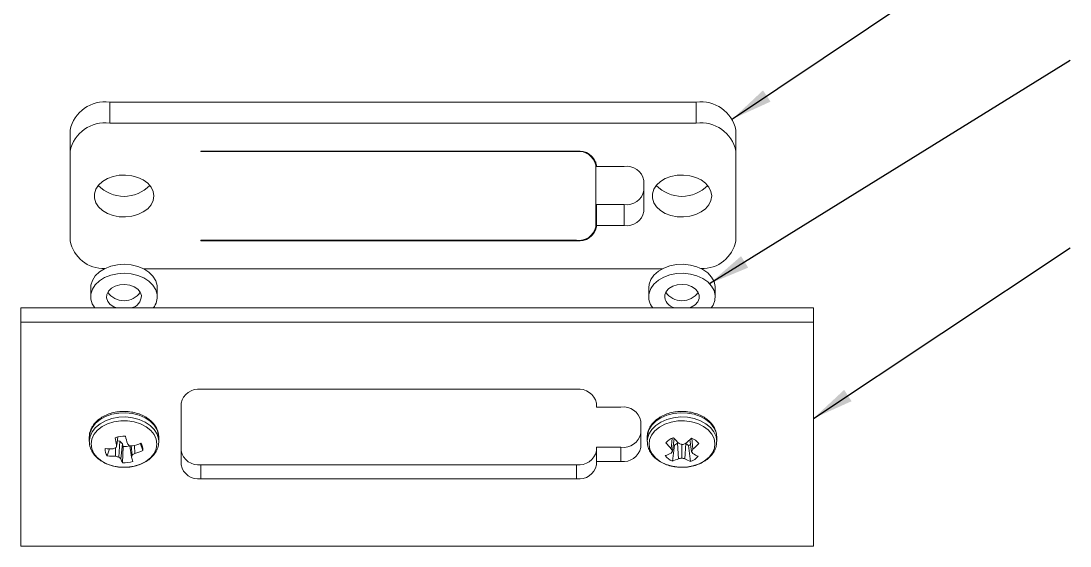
# Paper-space layout 'Sheet2' of a CAD drawing. Header units: inches. Extents: x 0.3 to 10.6, y 0.2 to 8.2.
# Drawn here: x 4.249 to 7.558, y 4.097 to 5.755 of the extents above; entities that cross this region are included whole.
import ezdxf

# ---------------------------------------------------------------- set-up
doc = ezdxf.new("R2010")
doc.units = ezdxf.units.IN
doc.header["$MEASUREMENT"] = 0
doc.dimstyles.new('SLDDIMSTYLE4', dxfattribs={"dimtxt": 0, "dimasz": 0.13, "dimexe": 0, "dimexo": 0.0625, "dimgap": 0, "dimtad": 0, "dimtih": 1, "dimtoh": 1, "dimdec": 0, "dimrnd": 1e-09, "dimzin": 0, "dimdsep": 46, "dimtxsty": 'Standard', "dimsah": 1, "dimcen": 0.09, "dimadec": 0, "dimazin": 0, "dimtfac": 0.13, "dimtdec": 0, "dimtofl": 0, "dimtmove": 0, "dimatfit": 3, "dimfxl": 1, "dimfrac": 2, "dimtolj": 1, "dimtzin": 0, "dimarcsym": 0})

psp = doc.layouts.new('Sheet2')

# ---------------------------------------------------------------- linework, layer by layer
at = {"color": 7, "linetype": 'Continuous', "lineweight": 15}
for p, q in [((4.5291, 5.4987), (4.5291, 5.4324)), ((6.3791, 5.4987), (4.5291, 5.4987)), ((6.3791, 5.4324), (6.3791, 5.4987)), ((6.3791, 5.4324), (4.5291, 5.4324)), ((4.4041, 5.344), (4.4041, 5.4103)), ((6.5041, 5.4103), (6.5041, 5.344)), ((4.4041, 5.344), (4.4041, 5.0612)), ((4.8166, 5.344), (6.0016, 5.344)), ((4.8166, 5.344), (4.8166, 5.3426)), ((4.8166, 5.3426), (6.0016, 5.3426)), ((6.5041, 5.0612), (6.5041, 5.344)), ((6.0621, 5.3109), (6.0621, 5.2998)), ((6.0621, 5.1054), (6.0621, 5.2998)), ((6.0641, 5.2959), (6.0641, 5.2998)), ((6.0641, 5.2959), (6.1516, 5.2959)), ((6.2141, 5.2517), (6.2141, 5.1535)), ((6.0641, 5.1756), (6.0641, 5.1093)), ((6.0641, 5.1756), (6.1516, 5.1756)), ((6.1516, 5.1756), (6.1516, 5.1093)), ((6.0641, 5.1054), (6.0641, 5.1093)), ((6.0641, 5.1093), (6.1516, 5.1093)), ((4.8166, 5.0626), (6.0016, 5.0626)), ((4.8166, 5.0612), (4.8166, 5.0626)), ((4.8166, 5.0612), (6.0016, 5.0612)), ((4.6357, 4.9728), (6.2724, 4.9728)), ((4.4691, 4.9127), (4.4691, 4.8844)), ((4.6791, 4.8844), (4.6791, 4.9127)), ((6.2303, 4.9241), (6.2291, 4.9127)), ((6.2291, 4.9127), (6.2291, 4.8844)), ((6.4391, 4.8844), (6.4391, 4.9127)), ((4.2491, 4.8491), (4.2491, 4.8045)), ((6.7491, 4.8491), (4.2491, 4.8491)), ((6.7491, 4.8491), (6.7491, 4.8045)), ((4.2491, 4.8045), (4.2491, 4.0974)), ((6.7491, 4.8045), (4.2491, 4.8045)), ((6.7491, 4.0974), (6.7491, 4.8045)), ((4.8166, 4.5924), (6.0016, 4.5924)), ((4.7541, 4.3537), (4.7541, 4.5482)), ((6.0641, 4.5482), (6.0641, 4.5359)), ((6.0641, 4.5359), (6.1416, 4.5359)), ((6.2041, 4.4917), (6.2041, 4.4088)), ((4.4646, 4.4408), (4.4646, 4.4275)), ((4.5541, 4.4417), (4.5509, 4.4162)), ((4.6836, 4.4275), (4.6836, 4.4408)), ((6.2246, 4.4408), (6.2246, 4.4275)), ((6.3036, 4.4382), (6.3002, 4.4047)), ((6.3093, 4.4369), (6.3039, 4.3969)), ((6.3651, 4.438), (6.3685, 4.4034)), ((6.4436, 4.4275), (6.4436, 4.4408)), ((4.5278, 4.4048), (4.5214, 4.3823)), ((4.547, 4.4072), (4.547, 4.3807)), ((4.5526, 4.4294), (4.5609, 4.4283)), ((4.5609, 4.4283), (4.5575, 4.3784)), ((4.5609, 4.4283), (4.5689, 4.42)), ((4.5689, 4.42), (4.5636, 4.373)), ((4.5689, 4.42), (4.5715, 4.4112)), ((4.5715, 4.4112), (4.5695, 4.36)), ((4.5927, 4.414), (4.5972, 4.3779)), ((4.5962, 4.4137), (4.5993, 4.3846)), ((4.6069, 4.4151), (4.6081, 4.3897)), ((4.6258, 4.42), (4.6335, 4.3988)), ((4.6834, 4.4231), (4.6836, 4.4275)), ((6.0641, 4.4091), (6.0641, 4.3646)), ((6.0641, 4.4091), (6.1416, 4.4091)), ((6.1416, 4.4091), (6.1416, 4.3646)), ((6.3109, 4.4158), (6.3038, 4.3657)), ((6.3109, 4.4158), (6.3201, 4.4219)), ((6.3201, 4.4219), (6.3236, 4.4229)), ((6.3201, 4.4219), (6.3232, 4.3731)), ((6.3334, 4.4182), (6.3332, 4.375)), ((6.3463, 4.4214), (6.343, 4.3727)), ((6.3457, 4.4216), (6.3463, 4.4214)), ((6.3463, 4.4214), (6.355, 4.4149)), ((6.355, 4.4149), (6.3613, 4.3646)), ((6.3592, 4.4335), (6.3642, 4.3957)), ((4.8166, 4.3541), (4.8166, 4.3095)), ((4.8166, 4.3541), (6.0016, 4.3541)), ((6.0016, 4.3541), (6.0016, 4.3095)), ((6.0641, 4.3646), (6.0641, 4.3537)), ((6.0641, 4.3646), (6.1416, 4.3646)), ((4.8166, 4.3095), (6.0016, 4.3095)), ((4.2491, 4.0974), (6.7491, 4.0974))]:
    psp.add_line(p, q, dxfattribs=at)
at = {"color": 8, "linetype": 'Continuous', "lineweight": 15}
for p, q in [((6.0016, 5.344), (6.0016, 5.3426)), ((6.0016, 5.0626), (6.0016, 5.0612))]:
    psp.add_line(p, q, dxfattribs=at)
at = {"color": 7, "linetype": 'Continuous', "lineweight": 15, "flags": 128}
for points in [[(4.6678, 5.2026), (4.6656, 5.2169), (4.6592, 5.2304), (4.6487, 5.2427), (4.6348, 5.2531), (4.618, 5.2612), (4.5991, 5.2665), (4.5791, 5.2688), (4.5589, 5.268), (4.5394, 5.2642), (4.5215, 5.2575), (4.506, 5.2482), (4.4937, 5.2368), (4.4852, 5.2238), (4.4809, 5.2098), (4.4809, 5.1954), (4.4852, 5.1814), (4.4937, 5.1684), (4.506, 5.157), (4.5215, 5.1477), (4.5394, 5.141), (4.5589, 5.1372), (4.5791, 5.1364), (4.5991, 5.1387), (4.618, 5.144), (4.6348, 5.1521), (4.6487, 5.1625), (4.6592, 5.1748), (4.6656, 5.1884), (4.6678, 5.2026)], [(6.4278, 5.2026), (6.4256, 5.2169), (6.4192, 5.2304), (6.4087, 5.2427), (6.3948, 5.2531), (6.378, 5.2612), (6.3591, 5.2665), (6.3391, 5.2688), (6.3189, 5.268), (6.2994, 5.2642), (6.2815, 5.2575), (6.266, 5.2482), (6.2537, 5.2368), (6.2452, 5.2238), (6.2409, 5.2098), (6.2409, 5.1954), (6.2452, 5.1814), (6.2537, 5.1684), (6.266, 5.157), (6.2815, 5.1477), (6.2994, 5.141), (6.3189, 5.1372), (6.3391, 5.1364), (6.3591, 5.1387), (6.378, 5.144), (6.3948, 5.1521), (6.4087, 5.1625), (6.4192, 5.1748), (6.4256, 5.1884), (6.4278, 5.2026)], [(6.0641, 5.1717), (6.0629, 5.1631), (6.0621, 5.1606)], [(4.6791, 4.9127), (4.6786, 4.9199), (4.6742, 4.9351), (4.6654, 4.9493), (4.6526, 4.962), (4.6364, 4.9724), (4.6175, 4.9803), (4.5967, 4.9852), (4.5748, 4.9869), (4.553, 4.9854), (4.5321, 4.9807), (4.513, 4.9731), (4.4966, 4.9628), (4.4835, 4.9503), (4.4744, 4.9362), (4.4697, 4.921), (4.4691, 4.9127)], [(6.4391, 4.9127), (6.4389, 4.9168), (6.4354, 4.9322), (6.4275, 4.9466), (6.4154, 4.9596), (6.3999, 4.9706), (6.3814, 4.979), (6.3609, 4.9845), (6.3392, 4.9869), (6.3173, 4.986), (6.2961, 4.9819), (6.2766, 4.9748), (6.2596, 4.965), (6.2458, 4.9529), (6.2359, 4.9391), (6.2303, 4.9241)], [(4.6786, 4.8916), (4.6742, 4.9068), (4.6654, 4.9211), (4.6526, 4.9337), (4.6364, 4.9442), (4.6175, 4.952), (4.5967, 4.9569), (4.5748, 4.9587), (4.553, 4.9571), (4.5321, 4.9525), (4.513, 4.9448), (4.4966, 4.9345), (4.4835, 4.922), (4.4744, 4.9079), (4.4697, 4.8927), (4.4696, 4.8772), (4.474, 4.862), (4.4817, 4.8491)], [(6.4264, 4.8491), (6.4322, 4.858), (6.4378, 4.873), (6.4389, 4.8885), (6.4354, 4.9039), (6.4275, 4.9183), (6.4154, 4.9313), (6.3999, 4.9423), (6.3814, 4.9507), (6.3609, 4.9562), (6.3392, 4.9586), (6.3173, 4.9577), (6.2961, 4.9536), (6.2766, 4.9465), (6.2596, 4.9367), (6.2458, 4.9246), (6.2359, 4.9108), (6.2303, 4.8958), (6.2303, 4.8958)], [(4.6288, 4.8882), (4.6251, 4.8989), (4.6172, 4.9085), (4.6059, 4.9161), (4.5919, 4.9212), (4.5766, 4.9233), (4.561, 4.9222), (4.5465, 4.9181), (4.5342, 4.9112), (4.5251, 4.9022), (4.52, 4.8917), (4.5193, 4.8806), (4.523, 4.8699), (4.5309, 4.8603), (4.5423, 4.8527), (4.5512, 4.8491)], [(6.357, 4.8491), (6.3633, 4.8515), (6.3752, 4.8586), (6.3838, 4.8679), (6.3884, 4.8785), (6.3886, 4.8895), (6.3843, 4.9002), (6.376, 4.9096), (6.3643, 4.9169), (6.3501, 4.9216), (6.3347, 4.9233), (6.3191, 4.9218), (6.3048, 4.9174), (6.2929, 4.9102), (6.2843, 4.901), (6.2797, 4.8904), (6.2797, 4.8904)], [(4.4723, 4.4045), (4.479, 4.3899), (4.4897, 4.3766), (4.5042, 4.3651), (4.5217, 4.356), (4.5415, 4.3497), (4.5628, 4.3464), (4.5845, 4.3464), (4.6057, 4.3495), (4.6256, 4.3557), (4.6433, 4.3647), (4.6579, 4.376), (4.6688, 4.3893), (4.6756, 4.4039), (4.678, 4.4192), (4.6758, 4.4344), (4.6692, 4.4491), (4.6584, 4.4624), (4.6439, 4.4739), (4.6264, 4.4829), (4.6066, 4.4893), (4.5854, 4.4925), (4.5637, 4.4926), (4.5424, 4.4895), (4.5225, 4.4833), (4.5049, 4.4743), (4.4903, 4.4629), (4.4793, 4.4497), (4.4725, 4.4351), (4.4702, 4.4198), (4.4723, 4.4045)], [(6.4054, 4.3661), (6.4196, 4.3777), (6.43, 4.3912), (6.4362, 4.4059), (6.4379, 4.4212), (6.4352, 4.4365), (6.428, 4.451), (6.4166, 4.4641), (6.4017, 4.4752), (6.3839, 4.484), (6.3638, 4.4899), (6.3425, 4.4927), (6.3207, 4.4923), (6.2996, 4.4888), (6.28, 4.4822), (6.2627, 4.4729), (6.2486, 4.4612), (6.2382, 4.4478), (6.2319, 4.433), (6.2302, 4.4177), (6.233, 4.4025), (6.2402, 4.388), (6.2515, 4.3749), (6.2664, 4.3637), (6.2843, 4.355), (6.3043, 4.3491), (6.3257, 4.3462), (6.3474, 4.3466), (6.3685, 4.3502), (6.3881, 4.3567), (6.4054, 4.3661)], [(6.3067, 4.4179), (6.3085, 4.4169), (6.3109, 4.4158)]]:
    psp.add_lwpolyline(points, dxfattribs=at)
at = {"color": 8, "linetype": 'Continuous', "lineweight": 15, "flags": 128}
for points in [[(4.6836, 4.4408), (4.683, 4.4488), (4.6785, 4.4641), (4.6697, 4.4785), (4.657, 4.4914), (4.6409, 4.5021), (4.6221, 4.5104), (4.6013, 4.5158), (4.5793, 4.5181), (4.5572, 4.5173), (4.5358, 4.5133), (4.5159, 4.5064), (4.4984, 4.4968), (4.484, 4.4849), (4.4733, 4.4711), (4.4668, 4.4562), (4.4646, 4.4408)], [(4.6836, 4.4275), (4.683, 4.4356), (4.6785, 4.4509), (4.6697, 4.4653), (4.657, 4.4781), (4.6409, 4.4889), (4.6221, 4.4971), (4.6013, 4.5025), (4.5793, 4.5049), (4.5572, 4.504), (4.5358, 4.5001), (4.5159, 4.4931), (4.4984, 4.4835), (4.484, 4.4716), (4.4733, 4.4579), (4.4668, 4.4429), (4.4646, 4.4276)], [(6.4436, 4.4408), (6.4414, 4.4561), (6.4348, 4.4711), (6.4241, 4.4848), (6.4098, 4.4967), (6.3923, 4.5064), (6.3724, 4.5133), (6.351, 4.5173), (6.3289, 4.5181), (6.307, 4.5158), (6.2862, 4.5104), (6.2673, 4.5022), (6.2512, 4.4914), (6.2385, 4.4786), (6.2297, 4.4642), (6.2252, 4.4489), (6.2246, 4.4408)], [(6.4436, 4.4274), (6.4414, 4.4429), (6.4348, 4.4578), (6.4241, 4.4716), (6.4098, 4.4835), (6.3923, 4.4931), (6.3724, 4.5001), (6.351, 4.504), (6.3289, 4.5049), (6.307, 4.5026), (6.2862, 4.4972), (6.2673, 4.4889), (6.2512, 4.4782), (6.2385, 4.4653), (6.2297, 4.4509), (6.2252, 4.4356), (6.2246, 4.4278)]]:
    psp.add_lwpolyline(points, dxfattribs=at)
at = {"color": 7, "linetype": 'Continuous', "lineweight": 15}
for centre, radius, start, end in [((4.5134, 5.3882), 0.1116, 81.9505, 168.5782), ((6.3947, 5.3882), 0.1116, 11.4218, 98.0495), ((4.5134, 5.3219), 0.1116, 81.9505, 168.5782), ((6.3947, 5.3219), 0.1116, 11.4218, 98.0495), ((6.0094, 5.2888), 0.0558, 11.4218, 98.0495), ((6.0091, 5.2891), 0.054, 11.4218, 98.0495), ((6.1594, 5.2407), 0.0558, 11.4218, 98.0495), ((4.5741, 5.3141), 0.1128, 223.9679, 316.0321), ((6.3341, 5.3141), 0.1128, 223.9679, 316.0321), ((6.1594, 5.2308), 0.0558, 261.9505, 348.5782), ((6.1594, 5.1645), 0.0558, 261.9505, 348.5782), ((6.0091, 5.1161), 0.054, 261.9505, 348.5782), ((6.0094, 5.1164), 0.0558, 261.9505, 348.5782), ((4.5102, 5.0814), 0.108, 190.7924, 271.9007), ((6.398, 5.0814), 0.108, 268.0993, 349.2076), ((4.5741, 4.9347), 0.0627, 215.22, 324.78), ((6.3341, 4.9347), 0.0627, 215.2309, 324.7691), ((4.589, 4.8881), 0.0398, 281.6086, 0.1493), ((4.6221, 4.8848), 0.0569, 321.1519, 6.9326), ((6.2865, 4.8848), 0.0572, 168.8947, 218.6011), ((6.3193, 4.8879), 0.0397, 176.4049, 258.1409), ((4.8088, 4.5371), 0.0558, 81.9505, 168.5782), ((6.0094, 4.5371), 0.0558, 11.4218, 98.0495), ((6.1494, 4.4807), 0.0558, 11.4218, 98.0495), ((4.5739, 4.3634), 0.0808, 86.6665, 110.069), ((5.0874, 4.5375), 0.5501, 190.2875, 192.7444), ((5.933, 4.781), 1.3956, 193.9709, 194.9432), ((6.1494, 4.4644), 0.0558, 261.9505, 348.5782), ((6.3248, 4.3864), 0.056, 108.7709, 138.7044), ((6.5603, 4.6785), 0.3484, 223.3156, 227.5528), ((6.1315, 4.6795), 0.3352, 309.5579, 314.0011), ((6.3451, 4.3889), 0.053, 37.6411, 68.718), ((4.5468, 4.4022), 0.0323, 174.6622, 218.1239), ((4.5343, 4.6294), 0.225, 264.9837, 271.4583), ((4.4608, 4.613), 0.2231, 290.8105, 293.2434), ((3.4132, 4.7023), 1.1731, 345.4729, 345.8846), ((4.5742, 4.4715), 0.0604, 267.4282, 287.8427), ((4.8309, 4.6305), 0.3233, 220.358, 221.998), ((4.6131, 4.6646), 0.2514, 264.878, 267.2726), ((4.5313, 4.6729), 0.2687, 285.0502, 290.803), ((4.6014, 4.4018), 0.0323, 354.6622, 38.1239), ((6.1494, 4.4198), 0.0558, 261.9505, 348.5782), ((6.4838, 4.5939), 0.2636, 220.2947, 225.8529), ((6.5601, 4.5233), 0.2857, 204.5083, 206.2488), ((6.4281, 4.6732), 0.272, 247.76, 249.9717), ((6.2532, 4.676), 0.271, 287.5488, 289.7853), ((6.3377, 4.4607), 0.0489, 290.6954, 298.7898), ((6.1344, 4.529), 0.2657, 329.891, 331.7874), ((6.1988, 4.5972), 0.2576, 311.2062, 316.947), ((4.5466, 4.5754), 0.1947, 262.5565, 270.1262), ((4.5987, 4.5978), 0.2232, 256.6166, 259.3682), ((4.6693, 4.4972), 0.1631, 226.7268, 229.5998), ((4.6772, 4.4168), 0.1218, 201.1072, 207.828), ((4.369, 4.4531), 0.2403, 341.7769, 343.4405), ((4.8694, 4.4678), 0.2866, 198.2741, 201.0703), ((4.4933, 4.5786), 0.221, 298.6527, 301.2805), ((4.5445, 4.6061), 0.2256, 286.3787, 293.24), ((4.8088, 4.4093), 0.0558, 191.4218, 278.0495), ((6.0094, 4.4093), 0.0558, 261.9505, 348.5782), ((6.2281, 4.5308), 0.1572, 289.6827, 297.0456), ((6.323, 4.4151), 0.053, 217.6411, 248.718), ((6.0918, 4.5396), 0.2556, 324.3739, 326.0573), ((6.266, 4.4941), 0.1338, 286.3908, 295.2777), ((6.2912, 4.5716), 0.2011, 279.1451, 282.0499), ((6.3827, 4.5657), 0.197, 255.4607, 258.3841), ((6.4038, 4.4851), 0.1278, 241.5845, 250.5965), ((6.3433, 4.4176), 0.056, 288.7709, 318.7044), ((6.6123, 4.5372), 0.2856, 209.7008, 211.1736), ((6.4444, 4.5203), 0.1516, 239.7333, 247.1141), ((4.5742, 4.4406), 0.0808, 266.6665, 290.069), ((4.8088, 4.3648), 0.0558, 191.4218, 278.0495), ((6.0094, 4.3648), 0.0558, 261.9505, 348.5782)]:
    psp.add_arc(centre, radius, start, end, dxfattribs=at)
for points, knots in [([(4.6831, 4.4385), (4.6832, 4.4405), (4.684, 4.4476), (4.6811, 4.4598), (4.6747, 4.4744), (4.6647, 4.4877), (4.6515, 4.4994), (4.6356, 4.5091), (4.6173, 4.5164), (4.5975, 4.521), (4.5769, 4.5229), (4.5561, 4.5218), (4.5359, 4.5179), (4.517, 4.5112), (4.5, 4.5018), (4.4857, 4.4901), (4.4746, 4.4764), (4.4675, 4.4613), (4.4643, 4.4492), (4.4649, 4.4423), (4.465, 4.4408)], [0, 0, 0, 0, 0.021856, 0.079341, 0.136688, 0.194697, 0.253787, 0.31383, 0.374434, 0.43525, 0.496115, 0.557043, 0.618092, 0.679318, 0.740763, 0.802312, 0.86357, 0.92394, 0.982962, 1, 1, 1, 1]), ([(6.4432, 4.4406), (6.4433, 4.4418), (6.4439, 4.4482), (6.4411, 4.4597), (6.4348, 4.4743), (6.4248, 4.4876), (6.4116, 4.4993), (6.3957, 4.509), (6.3775, 4.5163), (6.3577, 4.521), (6.337, 4.5229), (6.3162, 4.5218), (6.296, 4.5179), (6.2771, 4.5112), (6.2601, 4.5019), (6.2458, 4.4902), (6.2346, 4.4765), (6.2275, 4.4614), (6.2243, 4.4493), (6.2249, 4.4425), (6.225, 4.441)], [0, 0, 0, 0, 0.0137472, 0.0717303, 0.1295702, 0.1880734, 0.247666, 0.3082224, 0.3693465, 0.4306867, 0.4920768, 0.5535298, 0.6151036, 0.6768571, 0.7388304, 0.8009109, 0.8627009, 0.9235986, 0.9831381, 1, 1, 1, 1]), ([(4.465, 4.4276), (4.465, 4.4239), (4.4649, 4.4179), (4.4665, 4.412), (4.4671, 4.4098)], [0, 0, 0, 0, 0.613222, 1, 1, 1, 1]), ([(4.4671, 4.4098), (4.4681, 4.4068), (4.4709, 4.3989), (4.4783, 4.3868), (4.4899, 4.3743), (4.5046, 4.3636), (4.5219, 4.3551), (4.541, 4.3492), (4.5594, 4.346), (4.5712, 4.3462), (4.576, 4.3462)], [0, 0, 0, 0, 0.078477, 0.211437, 0.346009, 0.483048, 0.621827, 0.761443, 0.901274, 1, 1, 1, 1]), ([(4.576, 4.3462), (4.5781, 4.3461), (4.587, 4.3459), (4.6028, 4.3483), (4.6224, 4.3536), (4.6403, 4.3617), (4.656, 4.3723), (4.6687, 4.3851), (4.6777, 4.3997), (4.6825, 4.4124), (4.6828, 4.4202), (4.6829, 4.4225)], [0, 0, 0, 0, 0.038047, 0.167437, 0.297138, 0.427281, 0.557844, 0.688242, 0.817388, 0.944028, 1, 1, 1, 1]), ([(6.225, 4.4277), (6.225, 4.424), (6.225, 4.4152), (6.2296, 4.4015), (6.2377, 4.3875), (6.2493, 4.3749), (6.2638, 4.3641), (6.2809, 4.3555), (6.2999, 4.3494), (6.3203, 4.346), (6.3411, 4.3456), (6.3617, 4.348), (6.3813, 4.3533), (6.3965, 4.3599), (6.4046, 4.365), (6.4074, 4.3667)], [0, 0, 0, 0, 0.056182, 0.134538, 0.213206, 0.293148, 0.374563, 0.457042, 0.540044, 0.623186, 0.70639, 0.789719, 0.873244, 0.95705, 1, 1, 1, 1]), ([(6.4074, 4.3667), (6.4101, 4.3686), (6.4179, 4.3742), (6.4286, 4.3851), (6.4377, 4.3996), (6.4429, 4.4139), (6.4431, 4.4233), (6.4432, 4.4274)], [0, 0, 0, 0, 0.128278, 0.363912, 0.598188, 0.827941, 1, 1, 1, 1])]:
    psp.add_open_spline(points, degree=3, knots=knots, dxfattribs=at)

# ---------------------------------------------------------------- leaders
at = {"color": 7, "linetype": 'Continuous', "lineweight": 0}
for points in [[(6.4936, 5.4458), (7.5581, 6.1601)], [(6.4212, 4.9259), (7.5581, 5.6313)], [(6.7491, 4.5005), (7.5581, 5.0388)]]:
    psp.add_leader(points, dimstyle='SLDDIMSTYLE4', dxfattribs=at)

doc.saveas('drawing.dxf')
